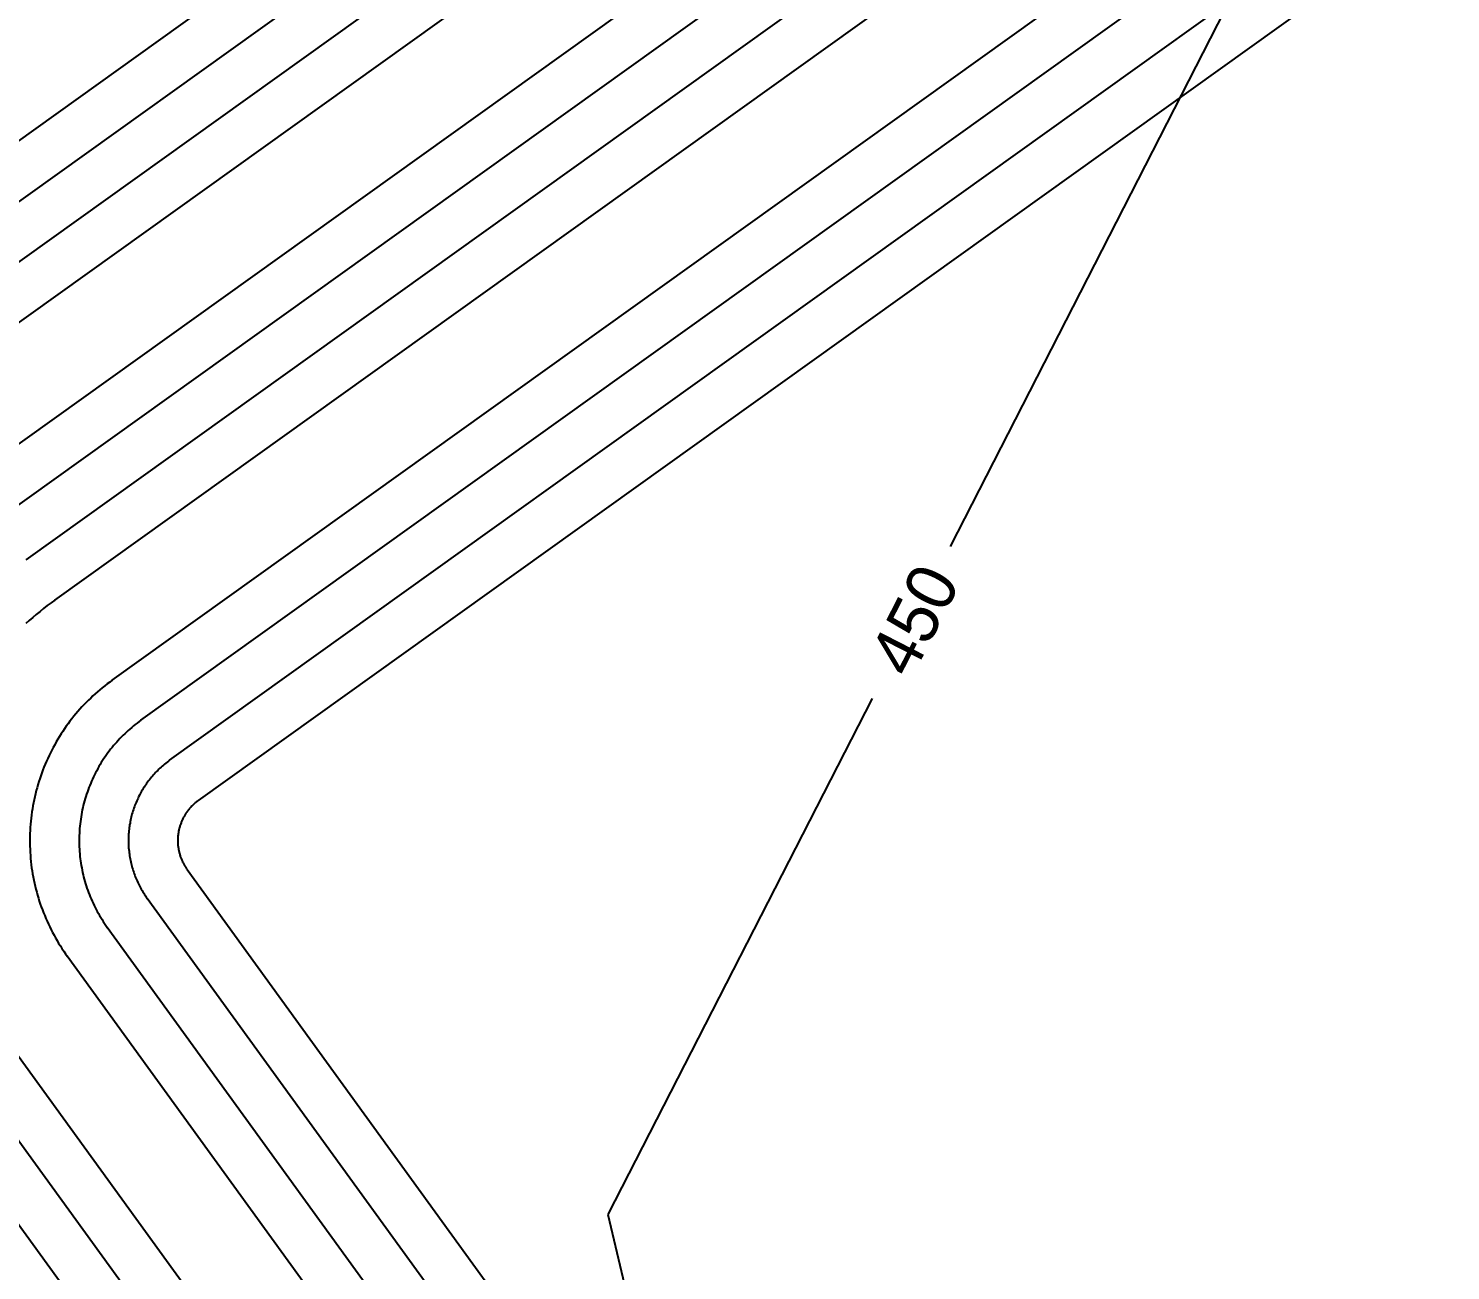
# Model space of a CAD drawing. Header units: inches. Extents: x 2439273 to 2445077, y 7048639 to 7057917.
# Drawn here: x 2442636.9 to 2442752.3, y 7053582.3 to 7053683.1 of the extents above; entities that cross this region are included whole.
import ezdxf
from ezdxf.enums import TextEntityAlignment as Align

# ---------------------------------------------------------------- set-up
doc = ezdxf.new("R2010")
doc.units = ezdxf.units.IN
doc.header["$LTSCALE"] = 300
doc.header["$MEASUREMENT"] = 0
doc.linetypes.add('DASHED', pattern=[0.29, 0.25, -0.04])
doc.linetypes.add('DASHEDX2', pattern=[0.165, 0.125, -0.04])
doc.layers.add('EC', color=43, linetype='DASHEDX2')
doc.layers.add('PC', color=43, linetype='DASHEDX2')
doc.styles.add('TMODELF', font='tmodelf')

msp = doc.modelspace()

# ---------------------------------------------------------------- linework, layer by layer
at = {"layer": 'EC', "color": 43, "linetype": 'DASHED', "flags": 128}
for points in [[(2442895.14, 7053698.28), (2442881.31, 7053713.2), (2442827.52, 7053735.19), (2442796.45, 7053732.3), (2442735.76, 7053688.06), (2442711.69, 7053641.06)], [(2442705.37, 7053628.72), (2442683.93, 7053586.85), (2442686, 7053578.11), (2442678.9, 7053567.93), (2442668.59, 7053567.76), (2442602.95, 7053559.34), (2442564.45, 7053552.88), (2442561.78, 7053550.98), (2442561.75, 7053549.71), (2442562.3, 7053547.55), (2442596.14, 7053464.45), (2442603.94, 7053443.71)]]:
    msp.add_lwpolyline(points, dxfattribs=at)
at = {"layer": 'PC', "color": 24, "linetype": 'Continuous', "flags": 128}
for points in [[(2442620.43, 7053662.72), (2442978.38, 7053919.03), (2442891.36, 7054502.83)], [(2442898.26, 7054483.69), (2442982.7, 7053917.2), (2442622.76, 7053659.47)], [(2442625.09, 7053656.22), (2442987.01, 7053915.37), (2442905.16, 7054464.55)], [(2442627.41, 7053652.97), (2442991.33, 7053913.54), (2442912.05, 7054445.45)], [(2442632.07, 7053646.46), (2442999.96, 7053909.89), (2442923.9, 7054420.17)], [(2442634.4, 7053643.21), (2443004.28, 7053908.06), (2442929.27, 7054411.29)], [(2442636.73, 7053639.96), (2443008.6, 7053906.23), (2442934.47, 7054403.57)], [(2442639.06, 7053636.7), (2443012.91, 7053904.4), (2442939.54, 7054396.68)], [(2442643.72, 7053630.2), (2443021.55, 7053900.74), (2442949.43, 7054384.6)], [(2442646.04, 7053626.95), (2443025.86, 7053898.91), (2442954.28, 7054379.2)], [(2442648.37, 7053623.7), (2443030.18, 7053897.09), (2442959.08, 7054374.13)], [(2442963.83, 7054369.34), (2443034.5, 7053895.26), (2442650.7, 7053620.44)], [(2442639.06, 7053636.7), (2442638.75, 7053636.48), (2442638.45, 7053636.25), (2442638.15, 7053636.02), (2442637.86, 7053635.78), (2442637.56, 7053635.54), (2442637.28, 7053635.3), (2442636.99, 7053635.05), (2442636.71, 7053634.79)], [(2442643.72, 7053630.2), (2442643.51, 7053630.05), (2442643.31, 7053629.9), (2442643.11, 7053629.74), (2442642.91, 7053629.59), (2442642.72, 7053629.43), (2442642.53, 7053629.26), (2442642.34, 7053629.09), (2442642.15, 7053628.92), (2442641.97, 7053628.75), (2442641.79, 7053628.58), (2442641.61, 7053628.4), (2442641.44, 7053628.22), (2442641.26, 7053628.03), (2442641.09, 7053627.84), (2442640.93, 7053627.66), (2442640.76, 7053627.46), (2442640.6, 7053627.27), (2442640.45, 7053627.07), (2442640.29, 7053626.87), (2442640.14, 7053626.67), (2442639.99, 7053626.47), (2442639.85, 7053626.26), (2442639.71, 7053626.05), (2442639.57, 7053625.84), (2442639.43, 7053625.63), (2442639.3, 7053625.41), (2442639.18, 7053625.19), (2442639.05, 7053624.97), (2442638.93, 7053624.75), (2442638.81, 7053624.53), (2442638.7, 7053624.3), (2442638.59, 7053624.08), (2442638.48, 7053623.85), (2442638.38, 7053623.62), (2442638.28, 7053623.39), (2442638.18, 7053623.15), (2442638.09, 7053622.92), (2442638, 7053622.68), (2442637.92, 7053622.44), (2442637.84, 7053622.21), (2442637.76, 7053621.97), (2442637.69, 7053621.72), (2442637.62, 7053621.48), (2442637.55, 7053621.24), (2442637.49, 7053620.99), (2442637.43, 7053620.75), (2442637.38, 7053620.5), (2442637.33, 7053620.26), (2442637.28, 7053620.01), (2442637.24, 7053619.76), (2442637.2, 7053619.51), (2442637.16, 7053619.26), (2442637.13, 7053619.01), (2442637.11, 7053618.76), (2442637.08, 7053618.51), (2442637.07, 7053618.26), (2442637.05, 7053618), (2442637.04, 7053617.75), (2442637.03, 7053617.5), (2442637.03, 7053617.25), (2442637.03, 7053617), (2442637.04, 7053616.74), (2442637.05, 7053616.49), (2442637.06, 7053616.24), (2442637.08, 7053615.99), (2442637.1, 7053615.74), (2442637.12, 7053615.49), (2442637.15, 7053615.23), (2442637.18, 7053614.98), (2442637.22, 7053614.73), (2442637.26, 7053614.49), (2442637.31, 7053614.24), (2442637.35, 7053613.99), (2442637.41, 7053613.74), (2442637.46, 7053613.5), (2442637.52, 7053613.25), (2442637.59, 7053613.01), (2442637.65, 7053612.77), (2442637.73, 7053612.52), (2442637.8, 7053612.28), (2442637.88, 7053612.04), (2442637.96, 7053611.81), (2442638.05, 7053611.57), (2442638.14, 7053611.33), (2442638.24, 7053611.1), (2442638.33, 7053610.87), (2442638.43, 7053610.64), (2442638.54, 7053610.41), (2442638.65, 7053610.18), (2442638.76, 7053609.95), (2442638.88, 7053609.73), (2442639, 7053609.51), (2442639.12, 7053609.29), (2442639.25, 7053609.07), (2442639.37, 7053608.85), (2442639.51, 7053608.64), (2442639.64, 7053608.43), (2442639.78, 7053608.22), (2442639.93, 7053608.01), (2442640.07, 7053607.8)], [(2442646.04, 7053626.95), (2442645.89, 7053626.84), (2442645.74, 7053626.72), (2442645.59, 7053626.61), (2442645.44, 7053626.49), (2442645.3, 7053626.37), (2442645.15, 7053626.24), (2442645.01, 7053626.12), (2442644.87, 7053625.99), (2442644.73, 7053625.86), (2442644.6, 7053625.73), (2442644.47, 7053625.6), (2442644.33, 7053625.46), (2442644.2, 7053625.32), (2442644.08, 7053625.18), (2442643.95, 7053625.04), (2442643.83, 7053624.9), (2442643.71, 7053624.75), (2442643.59, 7053624.6), (2442643.48, 7053624.45), (2442643.36, 7053624.3), (2442643.25, 7053624.15), (2442643.14, 7053623.99), (2442643.04, 7053623.84), (2442642.93, 7053623.68), (2442642.83, 7053623.52), (2442642.74, 7053623.36), (2442642.64, 7053623.19), (2442642.55, 7053623.03), (2442642.46, 7053622.86), (2442642.37, 7053622.69), (2442642.28, 7053622.53), (2442642.2, 7053622.36), (2442642.12, 7053622.18), (2442642.04, 7053622.01), (2442641.97, 7053621.84), (2442641.89, 7053621.66), (2442641.83, 7053621.49), (2442641.76, 7053621.31), (2442641.7, 7053621.13), (2442641.64, 7053620.95), (2442641.58, 7053620.77), (2442641.52, 7053620.59), (2442641.47, 7053620.41), (2442641.42, 7053620.23), (2442641.37, 7053620.04), (2442641.33, 7053619.86), (2442641.29, 7053619.67), (2442641.25, 7053619.49), (2442641.22, 7053619.3), (2442641.19, 7053619.12), (2442641.16, 7053618.93), (2442641.13, 7053618.74), (2442641.11, 7053618.55), (2442641.09, 7053618.37), (2442641.07, 7053618.18), (2442641.06, 7053617.99), (2442641.05, 7053617.8), (2442641.04, 7053617.61), (2442641.03, 7053617.42), (2442641.03, 7053617.23), (2442641.03, 7053617.04), (2442641.04, 7053616.85), (2442641.04, 7053616.67), (2442641.05, 7053616.48), (2442641.06, 7053616.29), (2442641.08, 7053616.1), (2442641.1, 7053615.91), (2442641.12, 7053615.72), (2442641.15, 7053615.54), (2442641.17, 7053615.35), (2442641.2, 7053615.16), (2442641.24, 7053614.98), (2442641.27, 7053614.79), (2442641.31, 7053614.61), (2442641.35, 7053614.42), (2442641.4, 7053614.24), (2442641.45, 7053614.05), (2442641.5, 7053613.87), (2442641.55, 7053613.69), (2442641.61, 7053613.51), (2442641.67, 7053613.33), (2442641.73, 7053613.15), (2442641.8, 7053612.97), (2442641.86, 7053612.8), (2442641.93, 7053612.62), (2442642.01, 7053612.45), (2442642.08, 7053612.27), (2442642.16, 7053612.1), (2442642.24, 7053611.93), (2442642.33, 7053611.76), (2442642.42, 7053611.59), (2442642.5, 7053611.43), (2442642.6, 7053611.26), (2442642.69, 7053611.1), (2442642.79, 7053610.94), (2442642.89, 7053610.78), (2442642.99, 7053610.62), (2442643.1, 7053610.46), (2442643.2, 7053610.3), (2442643.31, 7053610.15)], [(2442648.37, 7053623.7), (2442648.27, 7053623.62), (2442648.17, 7053623.54), (2442648.07, 7053623.47), (2442647.97, 7053623.39), (2442647.88, 7053623.31), (2442647.78, 7053623.23), (2442647.69, 7053623.14), (2442647.59, 7053623.06), (2442647.5, 7053622.97), (2442647.41, 7053622.88), (2442647.32, 7053622.79), (2442647.23, 7053622.7), (2442647.15, 7053622.61), (2442647.06, 7053622.52), (2442646.98, 7053622.42), (2442646.9, 7053622.33), (2442646.82, 7053622.23), (2442646.74, 7053622.13), (2442646.66, 7053622.03), (2442646.59, 7053621.93), (2442646.51, 7053621.83), (2442646.44, 7053621.72), (2442646.37, 7053621.62), (2442646.3, 7053621.51), (2442646.23, 7053621.41), (2442646.17, 7053621.3), (2442646.1, 7053621.19), (2442646.04, 7053621.08), (2442645.98, 7053620.97), (2442645.92, 7053620.86), (2442645.86, 7053620.75), (2442645.81, 7053620.63), (2442645.76, 7053620.52), (2442645.7, 7053620.4), (2442645.65, 7053620.29), (2442645.61, 7053620.17), (2442645.56, 7053620.05), (2442645.52, 7053619.94), (2442645.47, 7053619.82), (2442645.43, 7053619.7), (2442645.4, 7053619.58), (2442645.36, 7053619.46), (2442645.32, 7053619.34), (2442645.29, 7053619.21), (2442645.26, 7053619.09), (2442645.23, 7053618.97), (2442645.2, 7053618.85), (2442645.18, 7053618.72), (2442645.16, 7053618.6), (2442645.13, 7053618.47), (2442645.11, 7053618.35), (2442645.1, 7053618.22), (2442645.08, 7053618.1), (2442645.07, 7053617.97), (2442645.06, 7053617.85), (2442645.05, 7053617.72), (2442645.04, 7053617.6), (2442645.04, 7053617.47), (2442645.03, 7053617.35), (2442645.03, 7053617.22), (2442645.03, 7053617.09), (2442645.03, 7053616.97), (2442645.04, 7053616.84), (2442645.04, 7053616.71), (2442645.05, 7053616.59), (2442645.06, 7053616.46), (2442645.08, 7053616.34), (2442645.09, 7053616.21), (2442645.11, 7053616.09), (2442645.13, 7053615.96), (2442645.15, 7053615.84), (2442645.17, 7053615.71), (2442645.19, 7053615.59), (2442645.22, 7053615.47), (2442645.25, 7053615.34), (2442645.28, 7053615.22), (2442645.31, 7053615.1), (2442645.34, 7053614.98), (2442645.38, 7053614.86), (2442645.42, 7053614.74), (2442645.46, 7053614.62), (2442645.5, 7053614.5), (2442645.54, 7053614.38), (2442645.59, 7053614.26), (2442645.63, 7053614.15), (2442645.68, 7053614.03), (2442645.73, 7053613.91), (2442645.79, 7053613.8), (2442645.84, 7053613.68), (2442645.9, 7053613.57), (2442645.95, 7053613.46), (2442646.01, 7053613.35), (2442646.07, 7053613.24), (2442646.14, 7053613.13), (2442646.2, 7053613.02), (2442646.27, 7053612.91), (2442646.34, 7053612.81), (2442646.41, 7053612.7), (2442646.48, 7053612.6), (2442646.55, 7053612.5)], [(2442650.7, 7053620.44), (2442650.65, 7053620.41), (2442650.6, 7053620.37), (2442650.55, 7053620.33), (2442650.5, 7053620.29), (2442650.45, 7053620.25), (2442650.4, 7053620.21), (2442650.36, 7053620.17), (2442650.31, 7053620.12), (2442650.27, 7053620.08), (2442650.22, 7053620.04), (2442650.18, 7053619.99), (2442650.13, 7053619.95), (2442650.09, 7053619.9), (2442650.05, 7053619.85), (2442650, 7053619.81), (2442649.96, 7053619.76), (2442649.92, 7053619.71), (2442649.88, 7053619.66), (2442649.85, 7053619.61), (2442649.81, 7053619.56), (2442649.77, 7053619.51), (2442649.73, 7053619.46), (2442649.7, 7053619.41), (2442649.67, 7053619.35), (2442649.63, 7053619.3), (2442649.6, 7053619.25), (2442649.57, 7053619.19), (2442649.54, 7053619.14), (2442649.51, 7053619.08), (2442649.48, 7053619.03), (2442649.45, 7053618.97), (2442649.42, 7053618.91), (2442649.39, 7053618.86), (2442649.37, 7053618.8), (2442649.34, 7053618.74), (2442649.32, 7053618.68), (2442649.3, 7053618.62), (2442649.27, 7053618.56), (2442649.25, 7053618.5), (2442649.23, 7053618.44), (2442649.21, 7053618.38), (2442649.19, 7053618.32), (2442649.18, 7053618.26), (2442649.16, 7053618.2), (2442649.15, 7053618.14), (2442649.13, 7053618.08), (2442649.12, 7053618.02), (2442649.1, 7053617.96), (2442649.09, 7053617.89), (2442649.08, 7053617.83), (2442649.07, 7053617.77), (2442649.06, 7053617.71), (2442649.06, 7053617.65), (2442649.05, 7053617.58), (2442649.04, 7053617.52), (2442649.04, 7053617.46), (2442649.04, 7053617.39), (2442649.03, 7053617.33), (2442649.03, 7053617.27), (2442649.03, 7053617.2), (2442649.03, 7053617.14), (2442649.03, 7053617.08), (2442649.03, 7053617.02), (2442649.04, 7053616.95), (2442649.04, 7053616.89), (2442649.05, 7053616.83), (2442649.05, 7053616.76), (2442649.06, 7053616.7), (2442649.07, 7053616.64), (2442649.08, 7053616.58), (2442649.09, 7053616.51), (2442649.1, 7053616.45), (2442649.11, 7053616.39), (2442649.12, 7053616.33), (2442649.14, 7053616.27), (2442649.15, 7053616.21), (2442649.17, 7053616.15), (2442649.19, 7053616.08), (2442649.2, 7053616.02), (2442649.22, 7053615.96), (2442649.24, 7053615.9), (2442649.26, 7053615.84), (2442649.29, 7053615.79), (2442649.31, 7053615.73), (2442649.33, 7053615.67), (2442649.36, 7053615.61), (2442649.38, 7053615.55), (2442649.41, 7053615.49), (2442649.43, 7053615.44), (2442649.46, 7053615.38), (2442649.49, 7053615.33), (2442649.52, 7053615.27), (2442649.55, 7053615.21), (2442649.58, 7053615.16), (2442649.62, 7053615.11), (2442649.65, 7053615.05), (2442649.68, 7053615), (2442649.72, 7053614.95), (2442649.75, 7053614.9), (2442649.79, 7053614.84)], [(2442649.79, 7053614.84), (2442747.91, 7053479.42)], [(2442748.11, 7053472.33), (2442646.55, 7053612.5)], [(2442748.3, 7053465.24), (2442643.31, 7053610.15)], [(2442748.5, 7053458.16), (2442640.07, 7053607.8)], [(2442748.89, 7053443.98), (2442633.6, 7053603.11)], [(2442749.09, 7053436.89), (2442630.36, 7053600.76)], [(2442749.28, 7053429.8), (2442627.12, 7053598.42)]]:
    msp.add_lwpolyline(points, dxfattribs=at)

# ---------------------------------------------------------------- texts
at = {"layer": 'EC', "color": 43, "linetype": 'Continuous', "style": 'TMODELF'}
msp.add_text('450', height=4, rotation=62.8816, dxfattribs=at).set_placement((2442708.77, 7053635.1), align=Align.MIDDLE_CENTER)

doc.saveas('drawing.dxf')
